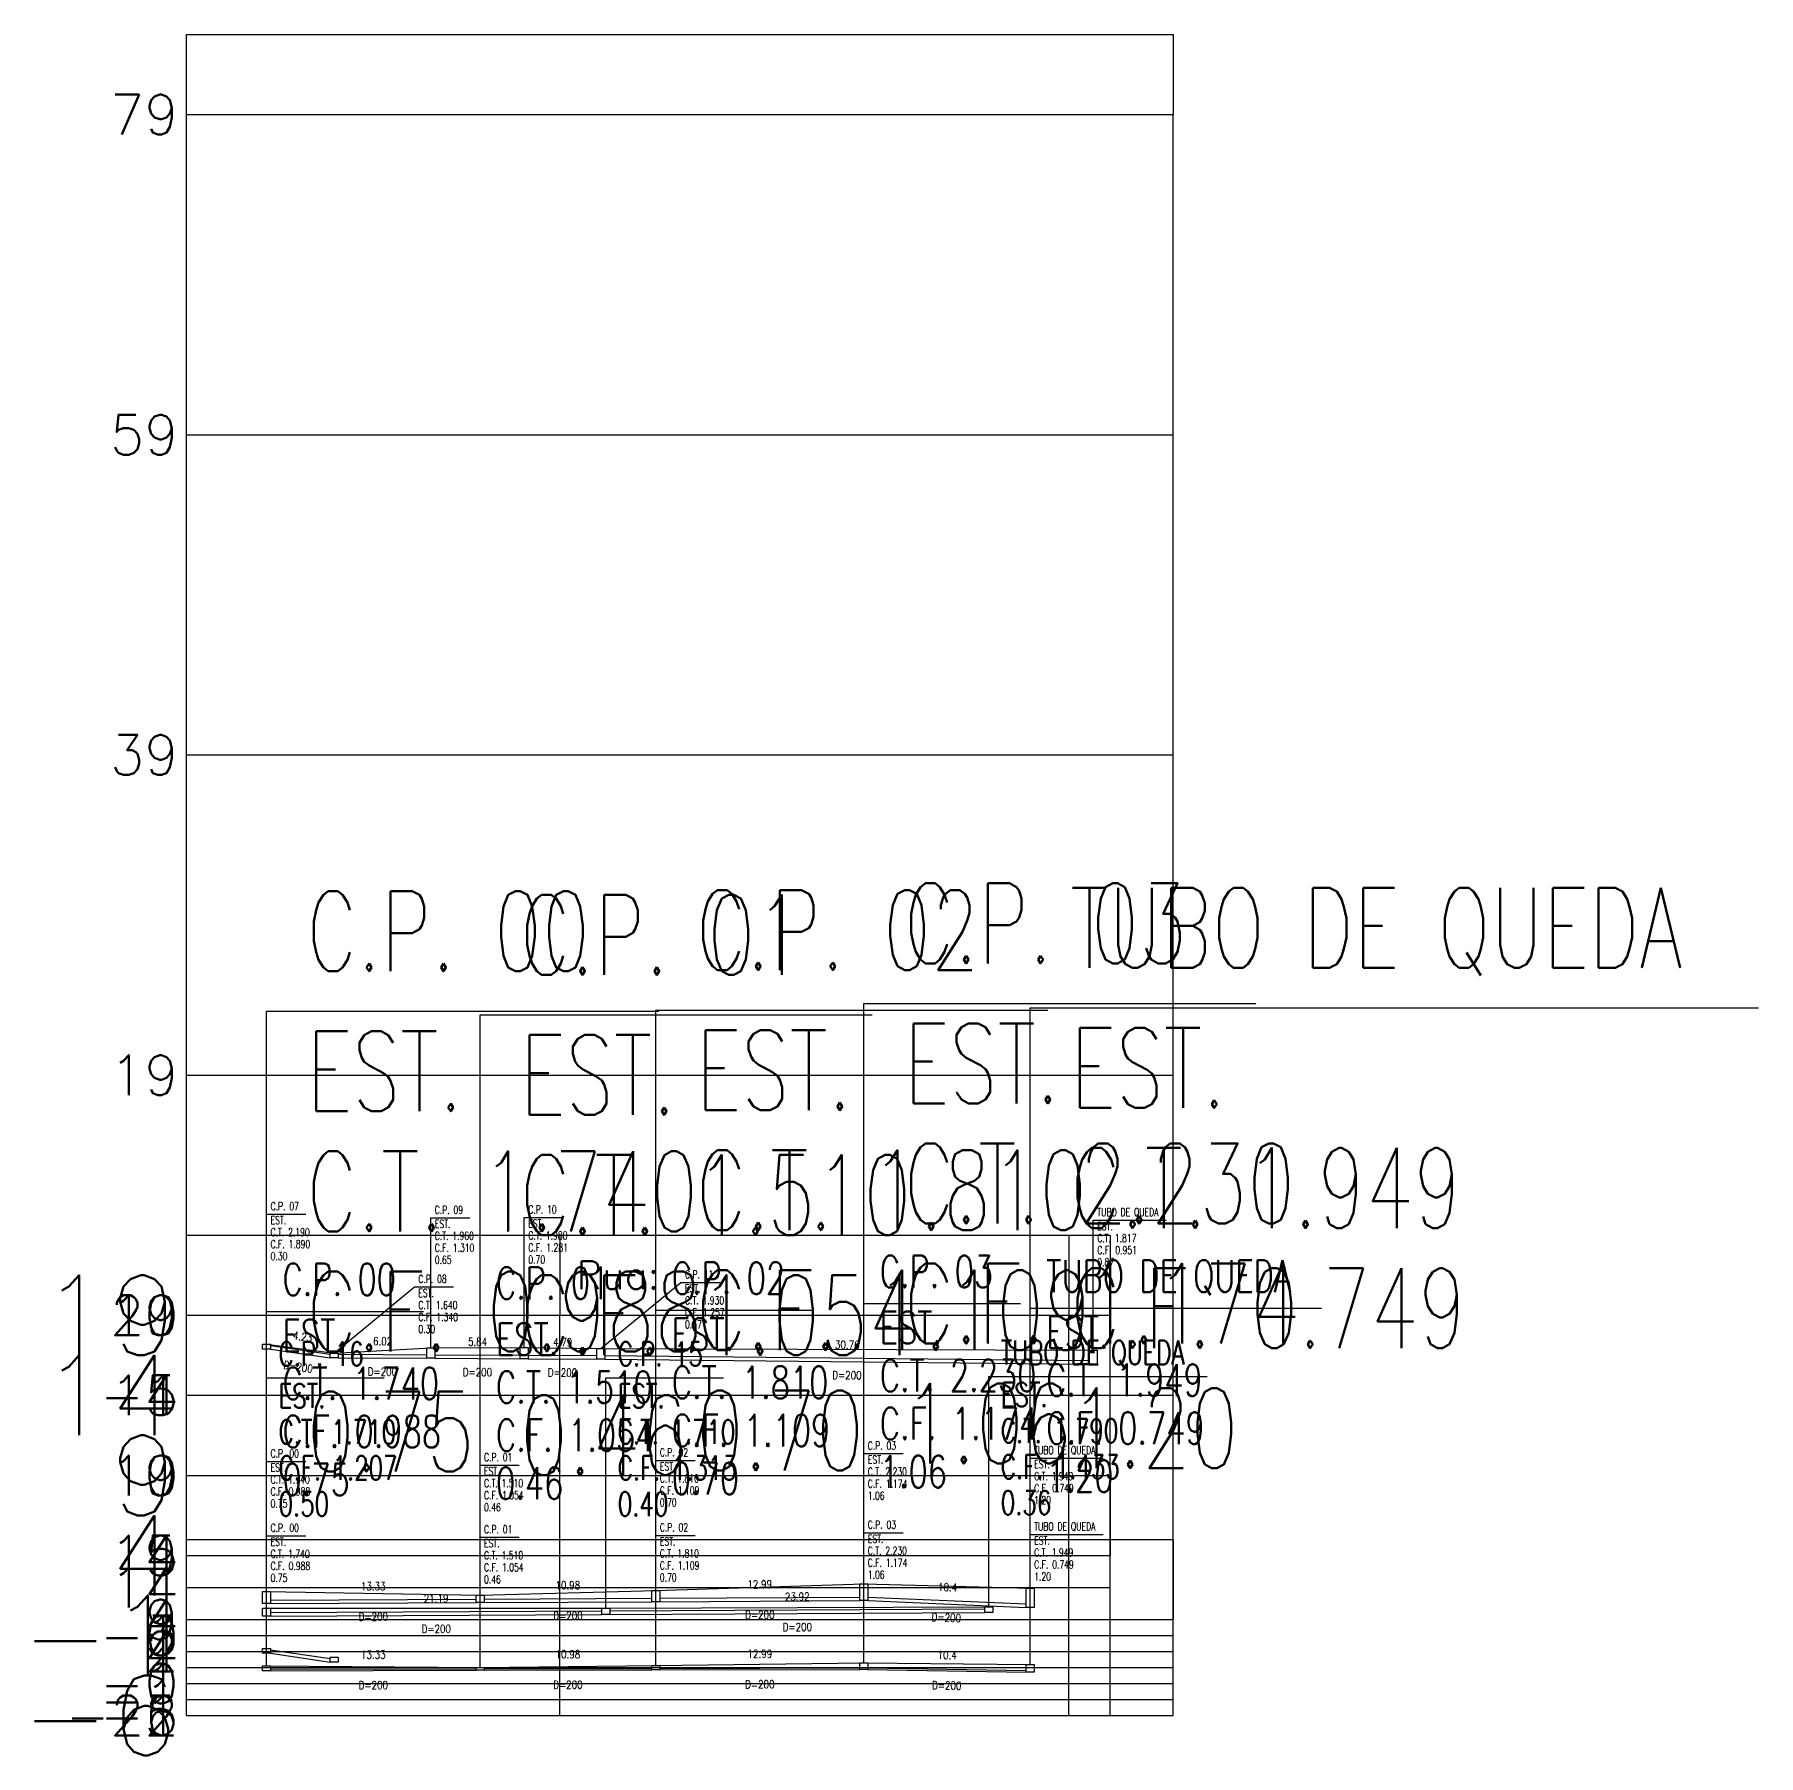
# Model space of a CAD drawing. Extents: x -160 to 364724, y -100 to 7353297.
# Drawn here: x -9.5 to 98.2, y -2.5 to 105 of the extents above; entities that cross this region are included whole.
import ezdxf
from ezdxf.enums import TextEntityAlignment as Align

# ---------------------------------------------------------------- set-up
doc = ezdxf.new("R2010")
doc.units = 0
doc.header["$LTSCALE"] = 5
for name, color, linetype in [('PS_IND_COMPRIMENTO', 7, 'Continuous'), ('PS_IND_DIAMETRO', 7, 'Continuous'), ('PS_IND_FLUXO', 3, 'Continuous'), ('PS_PERFIL_CAIXAS', 7, 'Continuous'), ('PS_PERFIL_GRADE', 8, 'Continuous'), ('PS_PERFIL_TERRENO', 3, 'Continuous'), ('PS_PERFIL_TITULOS', 5, 'Continuous'), ('PS_PERFIL_TUBO', 7, 'Continuous'), ('PS_PONTOS_IDENTIFICACAO_LIN', 7, 'Continuous'), ('PS_PONTOS_IDENTIFICACAO_TXT', 7, 'Continuous')]:
    doc.layers.add(name, color=color, linetype=linetype)
doc.styles.add('ROMANS', font='ROMANS.shx', dxfattribs={"height": 2})

# ---------------------------------------------------------------- blocks, each defined once
blk = doc.blocks.new('*U822')
at = {"layer": 'PS_PERFIL_GRADE', "linetype": 'Continuous'}
for p, q in [((0, 0), (0, 25)), ((0, 25), (23.33, 25)), ((23.33, 0), (23.33, 25)), ((0, 20), (23.33, 20)), ((0, 15), (23.33, 15)), ((0, 10), (23.33, 10)), ((0, 5), (23.33, 5)), ((0, 0), (23.33, 0))]:
    blk.add_line(p, q, dxfattribs=at)
blk.add_lwpolyline([(0, 25), (0, 30), (23.33, 30), (23.33, 25)], dxfattribs=at)
at = {"layer": 'PS_PERFIL_GRADE', "style": 'ROMANS'}
for s, p in [('19', (-0.5, 25)), ('14', (-0.5, 20)), ('9', (-0.5, 15)), ('4', (-0.5, 10)), ('-1', (-0.5, 5)), ('-6', (-0.5, 0))]:
    blk.add_text(s, height=5, dxfattribs=at).set_placement(p, align=Align.MIDDLE_RIGHT)
blk = doc.blocks.new('*U848')
at = {"layer": 'PS_PERFIL_GRADE', "linetype": 'Continuous'}
for p, q in [((0, 0), (0, 10)), ((0, 10), (57.7, 10)), ((57.7, 0), (57.7, 10)), ((0, 8), (57.7, 8)), ((0, 6), (57.7, 6)), ((0, 4), (57.7, 4)), ((0, 2), (57.7, 2)), ((0, 0), (57.7, 0))]:
    blk.add_line(p, q, dxfattribs=at)
blk.add_lwpolyline([(0, 10), (0, 15), (57.7, 15), (57.7, 10)], dxfattribs=at)
at = {"layer": 'PS_PERFIL_GRADE', "style": 'ROMANS'}
for s, p in [('19', (-0.5, 10)), ('14', (-0.5, 8)), ('9', (-0.5, 6)), ('4', (-0.5, 4)), ('-1', (-0.5, 2)), ('-6', (-0.5, 0))]:
    blk.add_text(s, height=2.5, dxfattribs=at).set_placement(p, align=Align.MIDDLE_RIGHT)
blk = doc.blocks.new('*U851')
at = {"layer": 'PS_PERFIL_GRADE', "linetype": 'Continuous'}
for p, q in [((0, 0), (0, 100)), ((0, 100), (61.64, 100)), ((61.64, 0), (61.64, 100)), ((0, 80), (61.64, 80)), ((0, 60), (61.64, 60)), ((0, 40), (61.64, 40)), ((0, 20), (61.64, 20)), ((0, 0), (61.64, 0))]:
    blk.add_line(p, q, dxfattribs=at)
blk.add_lwpolyline([(0, 100), (0, 105), (61.64, 105), (61.64, 100)], dxfattribs=at)
at = {"layer": 'PS_PERFIL_GRADE', "style": 'ROMANS'}
for s, p in [('79', (-0.5, 100)), ('59', (-0.5, 80)), ('39', (-0.5, 60)), ('19', (-0.5, 40)), ('-1', (-0.5, 20)), ('-21', (-0.5, 0))]:
    blk.add_text(s, height=2.5, dxfattribs=at).set_placement(p, align=Align.MIDDLE_RIGHT)
blk = doc.blocks.new('*U863')
at = {"layer": 'PS_PERFIL_GRADE', "linetype": 'Continuous'}
for p, q in [((0, 0), (0, 25)), ((0, 25), (57.7, 25)), ((57.7, 0), (57.7, 25)), ((0, 20), (57.7, 20)), ((0, 15), (57.7, 15)), ((0, 10), (57.7, 10)), ((0, 5), (57.7, 5)), ((0, 0), (57.7, 0))]:
    blk.add_line(p, q, dxfattribs=at)
blk.add_lwpolyline([(0, 25), (0, 30), (57.7, 30), (57.7, 25)], dxfattribs=at)
at = {"layer": 'PS_PERFIL_GRADE', "style": 'ROMANS'}
for s, p in [('19', (-0.5, 25)), ('14', (-0.5, 20)), ('9', (-0.5, 15)), ('4', (-0.5, 10)), ('-1', (-0.5, 5)), ('-6', (-0.5, 0))]:
    blk.add_text(s, height=5, dxfattribs=at).set_placement(p, align=Align.MIDDLE_RIGHT)
blk = doc.blocks.new('*U864')
at = {"layer": 'PS_PERFIL_GRADE', "linetype": 'Continuous'}
for p, q in [((0, 0), (0, 25)), ((0, 25), (57.7, 25)), ((57.7, 0), (57.7, 25)), ((0, 20), (57.7, 20)), ((0, 15), (57.7, 15)), ((0, 10), (57.7, 10)), ((0, 5), (57.7, 5)), ((0, 0), (57.7, 0))]:
    blk.add_line(p, q, dxfattribs=at)
blk.add_lwpolyline([(0, 25), (0, 30), (57.7, 30), (57.7, 25)], dxfattribs=at)
at = {"layer": 'PS_PERFIL_GRADE', "style": 'ROMANS'}
for s, p in [('19', (-0.5, 25)), ('14', (-0.5, 20)), ('9', (-0.5, 15)), ('4', (-0.5, 10)), ('-1', (-0.5, 5)), ('-6', (-0.5, 0))]:
    blk.add_text(s, height=2.5, dxfattribs=at).set_placement(p, align=Align.MIDDLE_RIGHT)
blk = doc.blocks.new('*U865')
at = {"layer": 'PS_PERFIL_GRADE', "linetype": 'Continuous'}
for p, q in [((0, 0), (0, 25)), ((0, 25), (57.7, 25)), ((57.7, 0), (57.7, 25)), ((0, 20), (57.7, 20)), ((0, 15), (57.7, 15)), ((0, 10), (57.7, 10)), ((0, 5), (57.7, 5)), ((0, 0), (57.7, 0))]:
    blk.add_line(p, q, dxfattribs=at)
blk.add_lwpolyline([(0, 25), (0, 30), (57.7, 30), (57.7, 25)], dxfattribs=at)
at = {"layer": 'PS_PERFIL_GRADE', "style": 'ROMANS'}
for s, p in [('19', (-0.5, 25)), ('14', (-0.5, 20)), ('9', (-0.5, 15)), ('4', (-0.5, 10)), ('-1', (-0.5, 5)), ('-6', (-0.5, 0))]:
    blk.add_text(s, height=2.5, dxfattribs=at).set_placement(p, align=Align.MIDDLE_RIGHT)
blk = doc.blocks.new('*U866')
at = {"layer": 'PS_PERFIL_GRADE', "linetype": 'Continuous'}
for p, q in [((0, 0), (0, 25)), ((0, 25), (57.7, 25)), ((57.7, 0), (57.7, 25)), ((0, 20), (57.7, 20)), ((0, 15), (57.7, 15)), ((0, 10), (57.7, 10)), ((0, 5), (57.7, 5)), ((0, 0), (57.7, 0))]:
    blk.add_line(p, q, dxfattribs=at)
blk.add_lwpolyline([(0, 25), (0, 30), (57.7, 30), (57.7, 25)], dxfattribs=at)
at = {"layer": 'PS_PERFIL_GRADE', "style": 'ROMANS'}
for s, p in [('19', (-0.5, 25)), ('14', (-0.5, 20)), ('9', (-0.5, 15)), ('4', (-0.5, 10)), ('-1', (-0.5, 5)), ('-6', (-0.5, 0))]:
    blk.add_text(s, height=2.5, dxfattribs=at).set_placement(p, align=Align.MIDDLE_RIGHT)
blk = doc.blocks.new('*U867')
at = {"layer": 'PS_PERFIL_GRADE', "linetype": 'Continuous'}
for p, q in [((0, 0), (0, 25)), ((0, 25), (57.7, 25)), ((57.7, 0), (57.7, 25)), ((0, 20), (57.7, 20)), ((0, 15), (57.7, 15)), ((0, 10), (57.7, 10)), ((0, 5), (57.7, 5)), ((0, 0), (57.7, 0))]:
    blk.add_line(p, q, dxfattribs=at)
blk.add_lwpolyline([(0, 25), (0, 30), (57.7, 30), (57.7, 25)], dxfattribs=at)
at = {"layer": 'PS_PERFIL_GRADE', "style": 'ROMANS'}
for s, p in [('19', (-0.5, 25)), ('14', (-0.5, 20)), ('9', (-0.5, 15)), ('4', (-0.5, 10)), ('-1', (-0.5, 5)), ('-6', (-0.5, 0))]:
    blk.add_text(s, height=2.5, dxfattribs=at).set_placement(p, align=Align.MIDDLE_RIGHT)
blk = doc.blocks.new('*U880')
at = {"layer": 'PS_PERFIL_GRADE', "linetype": 'Continuous'}
for p, q in [((0, 0), (0, 25)), ((0, 25), (55.12, 25)), ((55.12, 0), (55.12, 25)), ((0, 20), (55.12, 20)), ((0, 15), (55.12, 15)), ((0, 10), (55.12, 10)), ((0, 5), (55.12, 5)), ((0, 0), (55.12, 0))]:
    blk.add_line(p, q, dxfattribs=at)
blk.add_lwpolyline([(0, 25), (0, 30), (55.12, 30), (55.12, 25)], dxfattribs=at)
at = {"layer": 'PS_PERFIL_GRADE', "style": 'ROMANS'}
for s, p in [('20', (-0.5, 25)), ('15', (-0.5, 20)), ('10', (-0.5, 15)), ('5', (-0.5, 10)), ('0', (-0.5, 5)), ('-5', (-0.5, 0))]:
    blk.add_text(s, height=2.5, dxfattribs=at).set_placement(p, align=Align.MIDDLE_RIGHT)

msp = doc.modelspace()

# ---------------------------------------------------------------- linework, layer by layer
at = {"layer": 'PS_IND_FLUXO'}
for points in [[(5.996, 22.88, 0, 0, 0), (7.246, 22.696, 0.5, 0, 0), (8.235, 22.55, 0, 0, 0)], [(10.586, 22.434, 0, 0, 0), (12.901, 22.421, 0.5, 0, 0), (13.901, 22.416, 0, 0, 0)], [(16.575, 22.404, 0, 0, 0), (18.781, 22.392, 0.5, 0, 0), (19.781, 22.387, 0, 0, 0)], [(22.208, 22.376, 0, 0, 0), (23.78, 22.367, 0.5, 0, 0), (24.78, 22.361, 0, 0, 0)], [(38.767, 22.229, 0, 0, 0), (42.766, 22.189, 0.5, 0, 0), (43.766, 22.179, 0, 0, 0)], [(18.097, 6.373, 0, 0, 0), (14.097, 6.352, 0.5, 0, 0), (13.097, 6.347, 0, 0, 0)], [(21.324, 7.169, 0, 0, 0), (25.324, 7.19, 0.5, 0, 0), (26.324, 7.195, 0, 0, 0)], [(21.324, 7.169, 0, 0, 0), (25.324, 7.19, 0.5, 0, 0), (26.324, 7.195, 0, 0, 0)], [(21.324, 7.169, 0, 0, 0), (25.324, 7.19, 0.5, 0, 0), (26.324, 7.195, 0, 0, 0)], [(21.324, 7.169, 0, 0, 0), (25.324, 7.19, 0.5, 0, 0), (26.324, 7.195, 0, 0, 0)], [(21.324, 7.169, 0, 0, 0), (25.324, 7.19, 0.5, 0, 0), (26.324, 7.195, 0, 0, 0)], [(33.312, 7.229, 0, 0, 0), (37.311, 7.25, 0.5, 0, 0), (38.311, 7.255, 0, 0, 0)], [(33.312, 7.229, 0, 0, 0), (37.311, 7.25, 0.5, 0, 0), (38.311, 7.255, 0, 0, 0)], [(33.312, 7.229, 0, 0, 0), (37.311, 7.25, 0.5, 0, 0), (38.311, 7.255, 0, 0, 0)], [(33.312, 7.229, 0, 0, 0), (37.311, 7.25, 0.5, 0, 0), (38.311, 7.255, 0, 0, 0)], [(33.312, 7.229, 0, 0, 0), (37.311, 7.25, 0.5, 0, 0), (38.311, 7.255, 0, 0, 0)], [(40.656, 6.486, 0, 0, 0), (36.656, 6.465, 0.5, 0, 0), (35.656, 6.46, 0, 0, 0)], [(21.324, 2.868, 0, 0, 0), (25.324, 2.876, 0.5, 0, 0), (26.324, 2.878, 0, 0, 0)], [(33.312, 2.892, 0, 0, 0), (37.311, 2.9, 0.5, 0, 0), (38.311, 2.902, 0, 0, 0)]]:
    msp.add_lwpolyline(points, format="xyseb", dxfattribs=at)
at = {"layer": 'PS_PERFIL_CAIXAS', "linetype": 'Continuous'}
for points in [[(4.75, 23.19), (5.25, 23.19), (5.25, 22.89), (4.75, 22.89)], [(8.981, 22.64), (9.481, 22.64), (9.481, 22.34), (8.981, 22.34)], [(15.006, 22.96), (15.506, 22.96), (15.506, 22.31), (15.006, 22.31)], [(20.85, 22.98), (21.35, 22.98), (21.35, 22.281), (20.85, 22.281)], [(25.638, 22.93), (26.138, 22.93), (26.138, 22.257), (25.638, 22.257)], [(56.395, 22.817), (56.895, 22.817), (56.895, 21.951), (56.395, 21.951)], [(4.75, 7.74), (5.25, 7.74), (5.25, 6.988), (4.75, 6.988)], [(4.75, 7.74), (5.25, 7.74), (5.25, 6.988), (4.75, 6.988)], [(4.75, 7.74), (5.25, 7.74), (5.25, 6.988), (4.75, 6.988)], [(4.75, 7.74), (5.25, 7.74), (5.25, 6.988), (4.75, 6.988)], [(4.75, 7.74), (5.25, 7.74), (5.25, 6.988), (4.75, 6.988)], [(4.75, 7.74), (5.25, 7.74), (5.25, 6.988), (4.75, 6.988)], [(29.065, 7.81), (29.565, 7.81), (29.565, 7.109), (29.065, 7.109)], [(29.065, 7.81), (29.565, 7.81), (29.565, 7.109), (29.065, 7.109)], [(29.065, 7.81), (29.565, 7.81), (29.565, 7.109), (29.065, 7.109)], [(29.065, 7.81), (29.565, 7.81), (29.565, 7.109), (29.065, 7.109)], [(29.065, 7.81), (29.565, 7.81), (29.565, 7.109), (29.065, 7.109)], [(42.058, 8.23), (42.558, 8.23), (42.558, 7.174), (42.058, 7.174)], [(42.058, 8.23), (42.558, 8.23), (42.558, 7.174), (42.058, 7.174)], [(42.058, 8.23), (42.558, 8.23), (42.558, 7.174), (42.058, 7.174)], [(42.058, 8.23), (42.558, 8.23), (42.558, 7.174), (42.058, 7.174)], [(42.058, 8.23), (42.558, 8.23), (42.558, 7.174), (42.058, 7.174)], [(52.454, 7.949), (52.954, 7.949), (52.954, 6.749), (52.454, 6.749)], [(52.454, 7.949), (52.954, 7.949), (52.954, 6.749), (52.454, 6.749)], [(52.454, 7.949), (52.954, 7.949), (52.954, 6.749), (52.454, 6.749)], [(52.454, 7.949), (52.954, 7.949), (52.954, 6.749), (52.454, 6.749)], [(52.454, 7.949), (52.954, 7.949), (52.954, 6.749), (52.454, 6.749)], [(4.75, 6.71), (5.25, 6.71), (5.25, 6.207), (4.75, 6.207)], [(18.084, 7.51), (18.584, 7.51), (18.584, 7.054), (18.084, 7.054)], [(18.084, 7.51), (18.584, 7.51), (18.584, 7.054), (18.084, 7.054)], [(18.084, 7.51), (18.584, 7.51), (18.584, 7.054), (18.084, 7.054)], [(18.084, 7.51), (18.584, 7.51), (18.584, 7.054), (18.084, 7.054)], [(18.084, 7.51), (18.584, 7.51), (18.584, 7.054), (18.084, 7.054)], [(18.084, 7.51), (18.584, 7.51), (18.584, 7.054), (18.084, 7.054)], [(25.943, 6.71), (26.443, 6.71), (26.443, 6.313), (25.943, 6.313)], [(49.868, 6.79), (50.368, 6.79), (50.368, 6.433), (49.868, 6.433)], [(4.75, 4.19), (5.25, 4.19), (5.25, 3.89), (4.75, 3.89)], [(8.981, 3.64), (9.481, 3.64), (9.481, 3.34), (8.981, 3.34)], [(42.058, 3.292), (42.558, 3.292), (42.558, 2.87), (42.058, 2.87)], [(4.75, 3.096), (5.25, 3.096), (5.25, 2.795), (4.75, 2.795)], [(18.084, 3.004), (18.584, 3.004), (18.584, 2.822), (18.084, 2.822)], [(29.065, 3.124), (29.565, 3.124), (29.565, 2.844), (29.065, 2.844)], [(52.454, 3.18), (52.954, 3.18), (52.954, 2.7), (52.454, 2.7)]]:
    msp.add_lwpolyline(points, close=True, dxfattribs=at)
at = {"layer": 'PS_PERFIL_GRADE', "linetype": 'Continuous'}
for p, q in [((0, 0), (0, 6)), ((0, 6), (61.645, 6)), ((61.645, 0), (61.645, 6)), ((0, 5), (61.645, 5)), ((0, 4), (61.645, 4)), ((0, 3), (61.645, 3)), ((0, 2), (61.645, 2)), ((0, 1), (61.645, 1)), ((0, 0), (61.645, 0))]:
    msp.add_line(p, q, dxfattribs=at)
msp.add_lwpolyline([(0, 6), (0, 11), (61.645, 11), (61.645, 6)], dxfattribs=at)
at = {"layer": 'PS_PERFIL_TERRENO', "linetype": 'Continuous'}
for points in [[(5, 23.19), (9.231, 22.64), (15.256, 22.96), (21.1, 22.98), (25.888, 22.93), (56.645, 22.817)], [(5, 7.74), (18.334, 7.51), (29.315, 7.81), (42.308, 8.23), (52.704, 7.949)], [(5, 7.74), (18.334, 7.51), (29.315, 7.81), (42.308, 8.23), (52.704, 7.949)], [(5, 7.74), (18.334, 7.51), (29.315, 7.81), (42.308, 8.23), (52.704, 7.949)], [(5, 7.74), (18.334, 7.51), (29.315, 7.81), (42.308, 8.23), (52.704, 7.949)], [(5, 7.74), (18.334, 7.51), (29.315, 7.81), (42.308, 8.23), (52.704, 7.949)], [(5, 7.74), (18.334, 7.51)], [(5, 6.71), (26.193, 6.71), (50.118, 6.79)], [(5, 3.096), (18.334, 3.004), (29.315, 3.124), (42.308, 3.292), (52.704, 3.18)]]:
    msp.add_lwpolyline(points, dxfattribs=at)
at = {"layer": 'PS_PERFIL_TUBO', "linetype": 'Continuous'}
for points in [[(5.25, 22.89), (8.981, 22.34), (8.981, 22.54), (5.25, 23.09)], [(9.481, 22.34), (15.006, 22.31), (15.006, 22.51), (9.481, 22.54)], [(15.506, 22.31), (20.85, 22.281), (20.85, 22.481), (15.506, 22.51)], [(21.35, 22.281), (25.638, 22.257), (25.638, 22.457), (21.35, 22.481)], [(26.138, 22.257), (56.395, 21.951), (56.395, 22.151), (26.138, 22.457)], [(5.25, 6.988), (18.084, 7.054), (18.084, 7.254), (5.25, 7.188)], [(5.25, 6.988), (18.084, 7.054), (18.084, 7.254), (5.25, 7.188)], [(5.25, 6.988), (18.084, 7.054), (18.084, 7.254), (5.25, 7.188)], [(5.25, 6.988), (18.084, 7.054), (18.084, 7.254), (5.25, 7.188)], [(5.25, 6.988), (18.084, 7.054), (18.084, 7.254), (5.25, 7.188)], [(5.25, 6.988), (18.084, 7.054), (18.084, 7.254), (5.25, 7.188)], [(5.25, 6.207), (25.943, 6.313), (25.943, 6.513), (5.25, 6.407)], [(18.584, 7.054), (29.065, 7.109), (29.065, 7.309), (18.584, 7.254)], [(18.584, 7.054), (29.065, 7.109), (29.065, 7.309), (18.584, 7.254)], [(18.584, 7.054), (29.065, 7.109), (29.065, 7.309), (18.584, 7.254)], [(18.584, 7.054), (29.065, 7.109), (29.065, 7.309), (18.584, 7.254)], [(18.584, 7.054), (29.065, 7.109), (29.065, 7.309), (18.584, 7.254)], [(26.443, 6.313), (49.868, 6.433), (49.868, 6.633), (26.443, 6.513)], [(29.565, 7.109), (42.058, 7.174), (42.058, 7.374), (29.565, 7.309)], [(29.565, 7.109), (42.058, 7.174), (42.058, 7.374), (29.565, 7.309)], [(29.565, 7.109), (42.058, 7.174), (42.058, 7.374), (29.565, 7.309)], [(29.565, 7.109), (42.058, 7.174), (42.058, 7.374), (29.565, 7.309)], [(29.565, 7.109), (42.058, 7.174), (42.058, 7.374), (29.565, 7.309)], [(42.558, 7.174), (52.454, 6.749), (52.454, 6.949), (42.558, 7.374)], [(42.558, 7.174), (52.454, 6.749), (52.454, 6.949), (42.558, 7.374)], [(42.558, 7.174), (52.454, 6.749), (52.454, 6.949), (42.558, 7.374)], [(42.558, 7.174), (52.454, 6.749), (52.454, 6.949), (42.558, 7.374)], [(42.558, 7.174), (52.454, 6.749), (52.454, 6.949), (42.558, 7.374)], [(5.25, 3.89), (8.981, 3.34), (8.981, 3.54), (5.25, 4.09)], [(5.25, 2.795), (18.084, 2.822), (18.084, 2.902), (5.25, 2.875)], [(18.584, 2.822), (29.065, 2.844), (29.065, 2.924), (18.584, 2.902)], [(29.565, 2.844), (42.058, 2.87), (42.058, 2.95), (29.565, 2.924)], [(42.558, 2.87), (52.454, 2.7), (52.454, 2.78), (42.558, 2.95)]]:
    msp.add_lwpolyline(points, close=True, dxfattribs=at)
at = {"layer": 'PS_PONTOS_IDENTIFICACAO_LIN', "linetype": 'Continuous'}
for points in [[(42.308, 8.23), (42.308, 44.48), (66.808, 44.48)], [(52.704, 7.949), (52.704, 44.199), (98.204, 44.199)], [(5, 7.74), (5, 43.99), (29.5, 43.99)], [(18.334, 7.51), (18.334, 43.76), (42.834, 43.76)], [(29.315, 7.81), (29.315, 44.06), (53.815, 44.06)], [(5, 23.19), (5, 31.315), (7.45, 31.315)], [(15.256, 22.96), (15.256, 31.085), (17.706, 31.085)], [(21.1, 22.98), (21.1, 31.105), (23.55, 31.105)], [(56.645, 22.817), (56.645, 30.942), (61.195, 30.942)], [(25.888, 22.93), (30.888, 27.055), (33.338, 27.055)], [(9.231, 22.64), (14.231, 26.765), (16.681, 26.765)], [(5, 7.74), (5, 25.24), (14.8, 25.24)], [(18.334, 7.51), (18.334, 25.01), (28.134, 25.01)], [(29.315, 7.81), (29.315, 25.31), (39.115, 25.31)], [(42.308, 8.23), (42.308, 25.73), (52.108, 25.73)], [(52.704, 7.949), (52.704, 25.449), (70.904, 25.449)], [(5, 6.71), (5, 21.085), (12.35, 21.085)], [(26.193, 6.71), (26.193, 21.085), (33.543, 21.085)], [(50.118, 6.79), (50.118, 21.165), (63.768, 21.165)], [(42.308, 8.23), (42.308, 16.355), (44.758, 16.355)], [(42.308, 8.23), (42.308, 16.355), (44.758, 16.355)], [(42.308, 8.23), (42.308, 16.355), (44.758, 16.355)], [(5, 7.74), (5, 15.865), (7.45, 15.865)], [(5, 7.74), (5, 15.865), (7.45, 15.865)], [(5, 7.74), (5, 15.865), (7.45, 15.865)], [(5, 7.74), (5, 15.865), (7.45, 15.865)], [(18.334, 7.51), (18.334, 15.635), (20.784, 15.635)], [(18.334, 7.51), (18.334, 15.635), (20.784, 15.635)], [(18.334, 7.51), (18.334, 15.635), (20.784, 15.635)], [(18.334, 7.51), (18.334, 15.635), (20.784, 15.635)], [(29.315, 7.81), (29.315, 15.935), (31.765, 15.935)], [(29.315, 7.81), (29.315, 15.935), (31.765, 15.935)], [(29.315, 7.81), (29.315, 15.935), (31.765, 15.935)], [(52.704, 7.949), (52.704, 16.074), (57.254, 16.074)], [(52.704, 7.949), (52.704, 16.074), (57.254, 16.074)], [(52.704, 7.949), (52.704, 16.074), (57.254, 16.074)], [(5, 3.096), (5, 11.221), (7.45, 11.221)], [(18.334, 3.004), (18.334, 11.129), (20.784, 11.129)], [(29.315, 3.124), (29.315, 11.249), (31.765, 11.249)], [(42.308, 3.292), (42.308, 11.417), (44.758, 11.417)], [(52.704, 3.18), (52.704, 11.305), (57.254, 11.305)]]:
    msp.add_lwpolyline(points, dxfattribs=at)

# ---------------------------------------------------------------- block references
at = {"layer": 'PS_PERFIL_GRADE'}
for name in ['*U851', '*U822', '*U863', '*U864', '*U865', '*U866', '*U867', '*U880', '*U848']:
    msp.add_blockref(name, (0, 0), dxfattribs=at)

# ---------------------------------------------------------------- texts
at = {"layer": 'PS_IND_COMPRIMENTO', "style": 'ROMANS', "width": 0.8}
for s, rotation, p in [('4.23', 351.61425, (7.254, 23.655)), ('6.02', 359.68887, (12.248, 23.375)), ('5.84', 359.68589, (18.183, 23.345)), ('4.79', 359.67932, (23.499, 23.319)), ('30.76', 359.42113, (41.276, 23.154)), ('13.33', 0.29778, (11.662, 8.071)), ('13.33', 0.29778, (11.662, 8.071)), ('13.33', 0.29778, (11.662, 8.071)), ('13.33', 0.29778, (11.662, 8.071)), ('13.33', 0.29778, (11.662, 8.071)), ('13.33', 0.29778, (11.662, 8.071)), ('21.19', 0.29349, (15.592, 7.31)), ('10.98', 0.30011, (23.819, 8.132)), ('10.98', 0.30011, (23.819, 8.132)), ('10.98', 0.30011, (23.819, 8.132)), ('10.98', 0.30011, (23.819, 8.132)), ('10.98', 0.30011, (23.819, 8.132)), ('12.99', 0.2981, (35.807, 8.192)), ('12.99', 0.2981, (35.807, 8.192)), ('12.99', 0.2981, (35.807, 8.192)), ('12.99', 0.2981, (35.807, 8.192)), ('12.99', 0.2981, (35.807, 8.192)), ('23.92', 0.29253, (38.151, 7.423)), ('10.4', 357.53902, (47.547, 8.011)), ('10.4', 357.53902, (47.547, 8.011)), ('10.4', 357.53902, (47.547, 8.011)), ('10.4', 357.53902, (47.547, 8.011)), ('10.4', 357.53902, (47.547, 8.011)), ('13.33', 0.11911, (11.665, 3.798)), ('10.98', 0.12004, (23.822, 3.823)), ('12.99', 0.11924, (35.81, 3.847)), ('10.4', 359.0151, (47.522, 3.775))]:
    msp.add_text(s, height=0.5, rotation=rotation, dxfattribs=at).set_placement(p, align=Align.MIDDLE_CENTER)
at = {"layer": 'PS_IND_DIAMETRO', "style": 'ROMANS', "width": 0.8}
for rotation, p in [(351.61425, (6.977, 21.775)), (359.68887, (12.238, 21.475)), (359.68589, (18.173, 21.445)), (359.67932, (23.489, 21.419)), (359.42113, (41.257, 21.254)), (0.30011, (23.829, 6.232)), (0.30011, (23.829, 6.232)), (0.30011, (23.829, 6.232)), (0.30011, (23.829, 6.232)), (0.30011, (23.829, 6.232)), (0.2981, (35.816, 6.292)), (0.2981, (35.816, 6.292)), (0.2981, (35.816, 6.292)), (0.2981, (35.816, 6.292)), (0.2981, (35.816, 6.292)), (0.29778, (11.672, 6.171)), (0.29778, (11.672, 6.171)), (0.29778, (11.672, 6.171)), (0.29778, (11.672, 6.171)), (0.29778, (11.672, 6.171)), (0.29778, (11.672, 6.171)), (0.29349, (15.601, 5.41)), (0.29253, (38.16, 5.523)), (357.53902, (47.465, 6.113)), (357.53902, (47.465, 6.113)), (357.53902, (47.465, 6.113)), (357.53902, (47.465, 6.113)), (357.53902, (47.465, 6.113)), (0.12004, (23.826, 1.923)), (0.11924, (35.813, 1.947)), (0.11911, (11.669, 1.898)), (359.0151, (47.49, 1.875))]:
    msp.add_text('D=200', height=0.5, rotation=rotation, dxfattribs=at).set_placement(p, align=Align.MIDDLE_CENTER)
at = {"layer": 'PS_PERFIL_GRADE', "style": 'ROMANS'}
for s, p in [('4', (-0.5, 6)), ('3', (-0.5, 5)), ('2', (-0.5, 4)), ('0', (-0.5, 2)), ('1', (-0.5, 3)), ('-1', (-0.5, 1)), ('-2', (-0.5, 0))]:
    msp.add_text(s, height=2.5, dxfattribs=at).set_placement(p, align=Align.MIDDLE_RIGHT)
at = {"layer": 'PS_PERFIL_TITULOS', "style": 'ROMANS'}
msp.add_text('Rua: ', height=1.75, dxfattribs=at).set_placement((27.559, 27.5), align=Align.MIDDLE_CENTER)
at = {"layer": 'PS_PONTOS_IDENTIFICACAO_TXT', "style": 'ROMANS', "width": 0.7}
for s, height, p in [('C.P. 03', 5, (44.808, 46.98)), ('TUBO DE QUEDA', 5, (55.204, 46.699)), ('C.P. 00', 5, (7.5, 46.49)), ('C.P. 01', 5, (20.834, 46.26)), ('C.P. 02', 5, (31.815, 46.56)), ('EST. ', 5, (44.808, 38.23)), ('EST. ', 5, (7.5, 37.74)), ('EST. ', 5, (20.834, 37.51)), ('EST. ', 5, (31.815, 37.81)), ('EST. ', 5, (55.204, 37.949)), ('C.T. 2.230', 5, (44.808, 30.73)), ('C.T. 1.740', 5, (7.5, 30.24)), ('C.T. 1.510', 5, (20.834, 30.01)), ('C.T. 1.810', 5, (31.815, 30.31)), ('C.T. 1.949', 5, (55.204, 30.449)), ('C.P. 07', 0.5, (5.25, 31.565)), ('C.P. 09', 0.5, (15.506, 31.335)), ('C.P. 10', 0.5, (21.35, 31.355)), ('TUBO DE QUEDA', 0.5, (56.895, 31.192)), ('C.T. 2.190', 0.5, (5.25, 29.94)), ('EST. ', 0.5, (5.25, 30.69)), ('C.T. 1.960', 0.5, (15.506, 29.71)), ('EST. ', 0.5, (15.506, 30.46)), ('C.T. 1.980', 0.5, (21.35, 29.73)), ('EST. ', 0.5, (21.35, 30.48)), ('EST. ', 0.5, (56.895, 30.317)), ('C.F. 1.890', 0.5, (5.25, 29.19)), ('C.F. 1.310', 0.5, (15.506, 28.96)), ('C.F. 1.281', 0.5, (21.35, 28.98)), ('C.T. 1.817', 0.5, (56.895, 29.567)), ('C.F. 0.951', 0.5, (56.895, 28.817)), ('0.30', 0.5, (5.25, 28.44)), ('C.P. 00', 2, (6, 26.24)), ('0.65', 0.5, (15.506, 28.21)), ('C.P. 01', 2, (19.334, 26.01)), ('0.70', 0.5, (21.35, 28.23)), ('C.P. 02', 2, (30.315, 26.31)), ('C.P. 03', 2, (43.308, 26.73)), ('C.F. 1.174', 5, (44.808, 23.23)), ('TUBO DE QUEDA', 2, (53.704, 26.449)), ('0.87', 0.5, (56.895, 28.067)), ('C.F. 0.988', 5, (7.5, 22.74)), ('C.P. 08', 0.5, (14.481, 27.015)), ('C.F. 1.054', 5, (20.834, 22.51)), ('C.P. 11', 0.5, (31.138, 27.305)), ('EST. ', 0.5, (31.138, 26.43)), ('C.F. 1.109', 5, (31.815, 22.81)), ('C.F. 0.749', 5, (55.204, 22.949)), ('C.T. 1.640', 0.5, (14.481, 25.39)), ('EST. ', 0.5, (14.481, 26.14)), ('C.T. 1.930', 0.5, (31.138, 25.68)), ('C.F. 1.340', 0.5, (14.481, 24.64)), ('EST. ', 2, (30.315, 22.81)), ('C.F. 1.257', 0.5, (31.138, 24.93)), ('EST. ', 2, (43.308, 23.23)), ('EST. ', 2, (53.704, 22.949)), ('EST. ', 2, (6, 22.74)), ('0.30', 0.5, (14.481, 23.89)), ('EST. ', 2, (19.334, 22.51)), ('0.67', 0.5, (31.138, 24.18)), ('C.P. 16', 1.5, (5.75, 21.835)), ('C.P. 15', 1.5, (26.943, 21.835)), ('TUBO DE QUEDA', 1.5, (50.868, 21.915)), ('C.T. 1.740', 2, (6, 19.74)), ('C.T. 1.810', 2, (30.315, 19.81)), ('C.T. 2.230', 2, (43.308, 20.23)), ('C.T. 1.949', 2, (53.704, 19.949)), ('EST. ', 1.5, (5.75, 19.21)), ('C.T. 1.510', 2, (19.334, 19.51)), ('EST. ', 1.5, (26.943, 19.21)), ('1.06', 5, (44.808, 15.73)), ('EST. ', 1.5, (50.868, 19.29)), ('0.75', 5, (7.5, 15.24)), ('0.46', 5, (20.834, 15.01)), ('0.70', 5, (31.815, 15.31)), ('1.20', 5, (55.204, 15.449)), ('C.T. 1.710', 1.5, (5.75, 16.96)), ('C.F. 0.988', 2, (6, 16.74)), ('C.F. 1.054', 2, (19.334, 16.51)), ('C.T. 1.710', 1.5, (26.943, 16.96)), ('C.F. 1.109', 2, (30.315, 16.81)), ('C.F. 1.174', 2, (43.308, 17.23)), ('C.T. 1.790', 1.5, (50.868, 17.04)), ('C.F. 0.749', 2, (53.704, 16.949)), ('C.P. 00', 0.5, (5.25, 16.115)), ('C.P. 00', 0.5, (5.25, 16.115)), ('C.P. 00', 0.5, (5.25, 16.115)), ('C.P. 00', 0.5, (5.25, 16.115)), ('C.F. 1.207', 1.5, (5.75, 14.71)), ('C.P. 01', 0.5, (18.584, 15.885)), ('C.P. 01', 0.5, (18.584, 15.885)), ('C.P. 01', 0.5, (18.584, 15.885)), ('C.P. 01', 0.5, (18.584, 15.885)), ('C.F. 1.313', 1.5, (26.943, 14.71)), ('C.P. 02', 0.5, (29.565, 16.185)), ('C.P. 02', 0.5, (29.565, 16.185)), ('C.P. 02', 0.5, (29.565, 16.185)), ('C.P. 03', 0.5, (42.558, 16.605)), ('C.P. 03', 0.5, (42.558, 16.605)), ('C.P. 03', 0.5, (42.558, 16.605)), ('EST. ', 0.5, (42.558, 15.73)), ('EST. ', 0.5, (42.558, 15.73)), ('EST. ', 0.5, (42.558, 15.73)), ('1.06', 2, (43.308, 14.23)), ('C.F. 1.433', 1.5, (50.868, 14.79)), ('TUBO DE QUEDA', 0.5, (52.954, 16.324)), ('TUBO DE QUEDA', 0.5, (52.954, 16.324)), ('TUBO DE QUEDA', 0.5, (52.954, 16.324)), ('EST. ', 0.5, (5.25, 15.24)), ('EST. ', 0.5, (5.25, 15.24)), ('EST. ', 0.5, (5.25, 15.24)), ('EST. ', 0.5, (5.25, 15.24)), ('0.75', 2, (6, 13.74)), ('EST. ', 0.5, (18.584, 15.01)), ('EST. ', 0.5, (18.584, 15.01)), ('EST. ', 0.5, (18.584, 15.01)), ('EST. ', 0.5, (18.584, 15.01)), ('0.46', 2, (19.334, 13.51)), ('EST. ', 0.5, (29.565, 15.31)), ('EST. ', 0.5, (29.565, 15.31)), ('EST. ', 0.5, (29.565, 15.31)), ('0.70', 2, (30.315, 13.81)), ('C.T. 2.230', 0.5, (42.558, 14.98)), ('C.T. 2.230', 0.5, (42.558, 14.98)), ('C.T. 2.230', 0.5, (42.558, 14.98)), ('C.T. 1.949', 0.5, (52.954, 14.699)), ('C.T. 1.949', 0.5, (52.954, 14.699)), ('C.T. 1.949', 0.5, (52.954, 14.699)), ('EST. ', 0.5, (52.954, 15.449)), ('EST. ', 0.5, (52.954, 15.449)), ('EST. ', 0.5, (52.954, 15.449)), ('1.20', 2, (53.704, 13.949)), ('C.T. 1.740', 0.5, (5.25, 14.49)), ('C.T. 1.740', 0.5, (5.25, 14.49)), ('C.T. 1.740', 0.5, (5.25, 14.49)), ('C.T. 1.740', 0.5, (5.25, 14.49)), ('C.F. 0.988', 0.5, (5.25, 13.74)), ('C.F. 0.988', 0.5, (5.25, 13.74)), ('C.F. 0.988', 0.5, (5.25, 13.74)), ('C.F. 0.988', 0.5, (5.25, 13.74)), ('C.T. 1.510', 0.5, (18.584, 14.26)), ('C.T. 1.510', 0.5, (18.584, 14.26)), ('C.T. 1.510', 0.5, (18.584, 14.26)), ('C.T. 1.510', 0.5, (18.584, 14.26)), ('C.F. 1.054', 0.5, (18.584, 13.51)), ('C.F. 1.054', 0.5, (18.584, 13.51)), ('C.F. 1.054', 0.5, (18.584, 13.51)), ('C.F. 1.054', 0.5, (18.584, 13.51)), ('C.T. 1.810', 0.5, (29.565, 14.56)), ('C.T. 1.810', 0.5, (29.565, 14.56)), ('C.T. 1.810', 0.5, (29.565, 14.56)), ('C.F. 1.109', 0.5, (29.565, 13.81)), ('C.F. 1.109', 0.5, (29.565, 13.81)), ('C.F. 1.109', 0.5, (29.565, 13.81)), ('C.F. 1.174', 0.5, (42.558, 14.23)), ('C.F. 1.174', 0.5, (42.558, 14.23)), ('C.F. 1.174', 0.5, (42.558, 14.23)), ('0.36', 1.5, (50.868, 12.54)), ('C.F. 0.749', 0.5, (52.954, 13.949)), ('C.F. 0.749', 0.5, (52.954, 13.949)), ('C.F. 0.749', 0.5, (52.954, 13.949)), ('0.75', 0.5, (5.25, 12.99)), ('0.75', 0.5, (5.25, 12.99)), ('0.75', 0.5, (5.25, 12.99)), ('0.75', 0.5, (5.25, 12.99)), ('0.50', 1.5, (5.75, 12.46)), ('0.46', 0.5, (18.584, 12.76)), ('0.46', 0.5, (18.584, 12.76)), ('0.46', 0.5, (18.584, 12.76)), ('0.46', 0.5, (18.584, 12.76)), ('0.40', 1.5, (26.943, 12.46)), ('0.70', 0.5, (29.565, 13.06)), ('0.70', 0.5, (29.565, 13.06)), ('0.70', 0.5, (29.565, 13.06)), ('1.06', 0.5, (42.558, 13.48)), ('1.06', 0.5, (42.558, 13.48)), ('1.06', 0.5, (42.558, 13.48)), ('1.20', 0.5, (52.954, 13.199)), ('1.20', 0.5, (52.954, 13.199)), ('1.20', 0.5, (52.954, 13.199)), ('C.P. 00', 0.5, (5.25, 11.471)), ('C.P. 01', 0.5, (18.584, 11.379)), ('C.P. 02', 0.5, (29.565, 11.499)), ('C.P. 03', 0.5, (42.558, 11.667)), ('TUBO DE QUEDA', 0.5, (52.954, 11.555)), ('EST. ', 0.5, (5.25, 10.596)), ('EST. ', 0.5, (18.584, 10.504)), ('EST. ', 0.5, (29.565, 10.624)), ('EST. ', 0.5, (42.558, 10.792)), ('EST. ', 0.5, (52.954, 10.68)), ('C.T. 1.740', 0.5, (5.25, 9.846)), ('C.T. 1.510', 0.5, (18.584, 9.754)), ('C.T. 1.810', 0.5, (29.565, 9.874)), ('C.T. 2.230', 0.5, (42.558, 10.042)), ('C.F. 1.174', 0.5, (42.558, 9.292)), ('C.T. 1.949', 0.5, (52.954, 9.93)), ('C.F. 0.988', 0.5, (5.25, 9.096)), ('0.75', 0.5, (5.25, 8.346)), ('C.F. 1.054', 0.5, (18.584, 9.004)), ('0.46', 0.5, (18.584, 8.254)), ('C.F. 1.109', 0.5, (29.565, 9.124)), ('0.70', 0.5, (29.565, 8.374)), ('1.06', 0.5, (42.558, 8.542)), ('C.F. 0.749', 0.5, (52.954, 9.18)), ('1.20', 0.5, (52.954, 8.43))]:
    msp.add_text(s, height=height, dxfattribs=at).set_placement(p)

doc.saveas('drawing.dxf')
